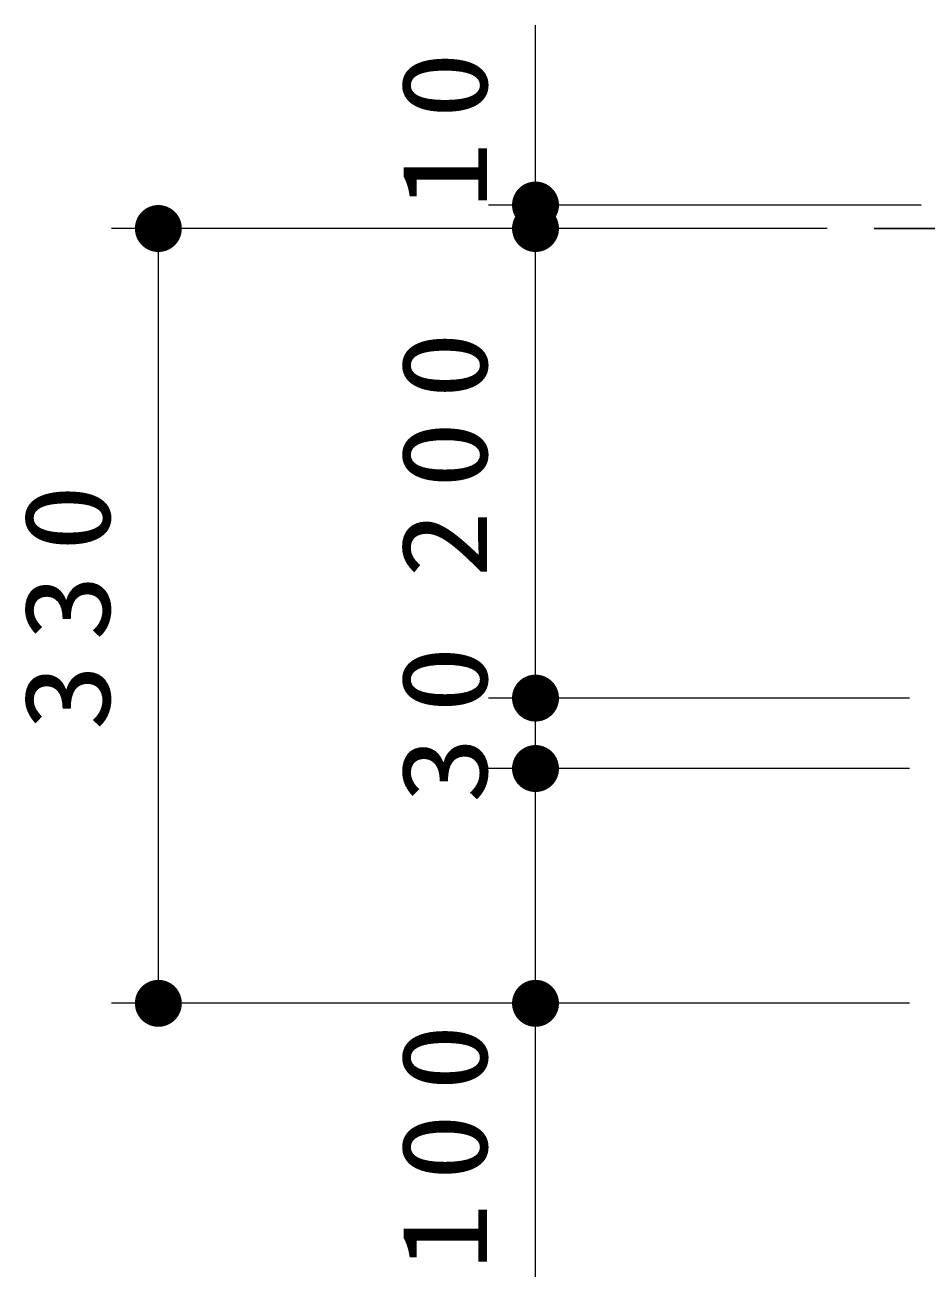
# Model space of a CAD drawing. Units: millimetres on the paper, scale 1:20. Extents: x -365 to 0, y -5 to 257.
# Drawn here: x -320.69 to -301.48, y 81.96 to 108.62 of the extents above; entities that cross this region are included whole.
import ezdxf

# ---------------------------------------------------------------- set-up
doc = ezdxf.new("R2010")
doc.units = ezdxf.units.MM
doc.layers.add('LY_1', color=7, linetype='Continuous', lineweight=25)
doc.styles.add('ＭＳ ゴシック', font='')
doc.styles.get('ＭＳ ゴシック').set_extended_font_data('MS Gothic')

# ---------------------------------------------------------------- blocks, each defined once
blk = doc.blocks.new('filled_dot')
at = {"color": 0, "linetype": 'Continuous', "lineweight": -2, "const_width": 1.25}
blk.add_lwpolyline([(-0.625, 0, 1), (0.625, 0, 1)], format="xyb", close=True, dxfattribs=at)

msp = doc.modelspace()

# ---------------------------------------------------------------- linework, layer by layer
at = {"layer": 'LY_1', "lineweight": 13}
for p, q in [((-309.819, 104.289), (-309.819, 108.622)), ((-301.604, 104.789), (-310.819, 104.789)), ((-303.604, 104.289), (-318.854, 104.289)), ((-317.854, 87.789), (-317.854, 104.289)), ((-309.819, 94.289), (-309.819, 104.289)), ((-301.854, 94.289), (-310.819, 94.289)), ((-309.819, 92.789), (-309.819, 94.289)), ((-301.854, 92.789), (-310.819, 92.789)), ((-309.819, 81.962), (-309.819, 92.789)), ((-301.854, 87.789), (-318.854, 87.789))]:
    msp.add_line(p, q, dxfattribs=at)
at = {"layer": 'LY_1'}
msp.add_line((-302.604, 104.289), (-298.354, 104.289), dxfattribs=at)

# ---------------------------------------------------------------- block references
at = {"layer": 'LY_1', "lineweight": 13, "xscale": 0.4, "yscale": 0.4}
for p, rotation in [((-309.819, 104.789), 270), ((-317.854, 104.289), 270), ((-309.819, 104.289), 90), ((-309.819, 104.289), 270), ((-309.819, 94.289), 270), ((-309.819, 92.789), 90), ((-309.819, 92.789), 270), ((-317.854, 87.789), 90), ((-309.819, 87.789), 90)]:
    msp.add_blockref('filled_dot', p, dxfattribs=dict(at, rotation=rotation))

# ---------------------------------------------------------------- texts
at = {"layer": 'LY_1', "char_height": 1.833, "attachment_point": 8, "rotation": 90, "style": 'ＭＳ ゴシック'}
for s, insert in [('\\T1.34;\\W1.15;10', (-310.819, 106.622)), ('\\T1.33;\\W1.15;200', (-310.819, 99.705)), ('\\T1.33;\\W1.15;330', (-318.854, 96.454)), ('\\T1.34;\\W1.15;30', (-310.819, 93.967)), ('\\T1.33;\\W1.15;100', (-310.819, 84.962))]:
    msp.add_mtext(s, dxfattribs=dict(at, insert=insert))

doc.saveas('drawing.dxf')
